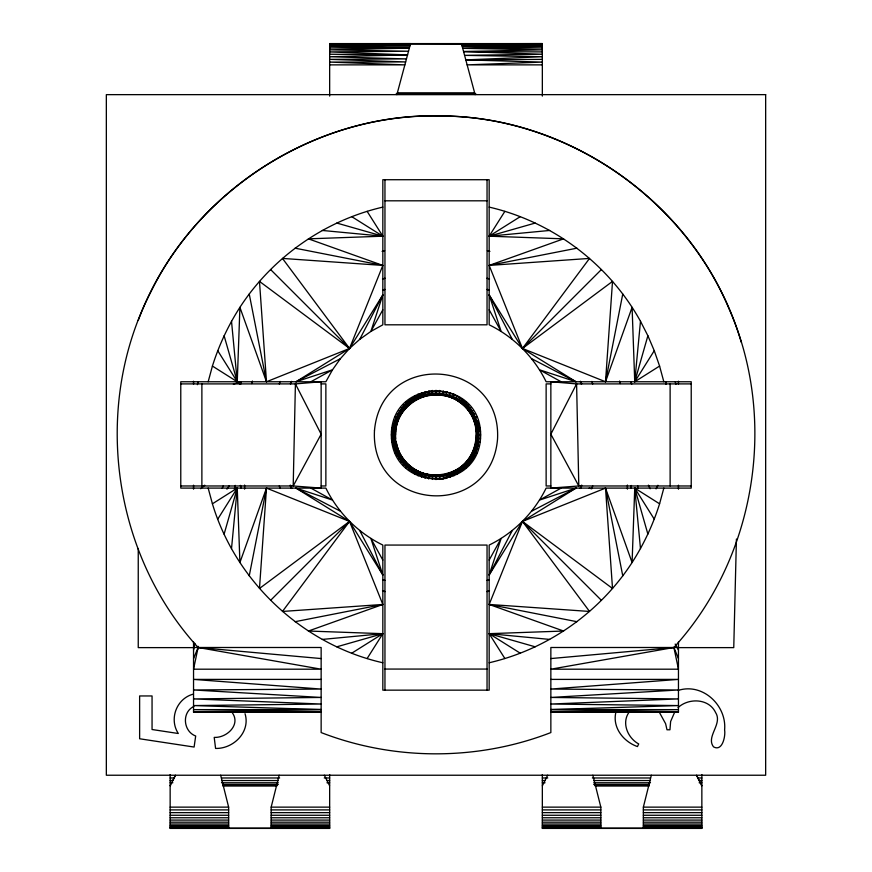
<?xml version="1.0" encoding="UTF-8"?>
<svg xmlns="http://www.w3.org/2000/svg" width="872" height="872" viewBox="0 0 872 872"><rect width="100%" height="100%" fill="white"/><g stroke="black" fill="none" stroke-linecap="round" stroke-linejoin="round"><path stroke-width="1.31" d="M736.426 539.038L733.755 647.624L678.569 647.624M382.83 309.8L370.873 331.436L382.83 294.91L349.53 348.462L340.418 358.654L332.494 369.804L325.866 381.762L180.776 381.762L180.776 488.102L325.866 488.102C337.878 512.736 358.196 533.054 382.83 545.065L382.83 690.155L489.17 690.155L489.17 545.065C513.804 533.054 534.122 512.736 546.134 488.102L691.224 488.102L691.224 381.762L546.134 381.762C534.122 357.139 513.804 336.821 489.17 324.809L489.17 179.719L382.83 179.719L382.83 324.809L370.873 331.436L359.722 339.35L349.53 348.462L266.483 381.762L239.909 307.347C228.17 325.594 218.916 345.367 212.419 366.066L237.26 381.762L239.909 307.347C272.402 257.229 324.646 220.594 382.83 207.111M489.17 560.075L501.128 538.438L489.17 574.964L522.47 521.412L605.517 488.102L632.091 562.527C643.83 544.281 653.084 524.497 659.581 503.809L634.74 488.102L632.091 562.527C599.598 612.635 547.354 649.28 489.17 662.764M391.332 434.932C391.419 376.388 480.581 376.388 480.668 434.932C480.581 493.487 391.419 493.487 391.332 434.932L395.594 434.932C395.016 383.974 472.297 380.726 476.395 431.4C481.061 482.107 404.684 492.135 396.062 441.984C388.302 408.151 432.011 380.519 459.173 401.839C487.143 419.345 478.848 467.141 446.464 473.965L446.965 478.238C422.724 482.085 397.163 467.981 393.098 442.496C388.509 419.672 405.415 395.528 428.435 392.04C484.701 382.198 499.765 467.839 443.565 477.834L443.347 478.99L439.793 478.336L439.521 475.196M436 475.349C418.331 475.818 401.207 462.727 396.967 445.396L393.926 446.213L393.752 449.44L397.643 448.11C403.104 464.046 419.029 475.578 436 475.349L436 479.6M474.357 421.765L475.033 424.479L478.074 423.661L478.248 420.435L474.357 421.765C468.896 405.872 452.917 394.155 436 394.526L436 390.275M446.464 473.965C463.73 469.757 476.799 452.721 476.406 434.932L480.668 434.932M432.316 479.447L432.654 475.349M439.346 394.526L439.684 390.427M231.516 548.597L237.26 488.102L212.419 503.809C235.898 582.038 303.151 644.779 382.83 662.764M640.484 321.267L647.885 335.753L654.262 350.708L659.581 366.066L634.74 381.762L640.484 321.267C608.972 264.205 552.685 221.75 489.17 207.111M432.479 394.678L432.316 390.427M439.684 479.447L439.793 478.336M615.948 711.977C612.057 727.335 623.338 741.636 637.454 746.574L638.707 743.947C627.916 738.181 621.365 723.204 628.886 712.468M397.643 448.11L396.204 441.951L393.098 442.496L392.705 445.897L393.926 446.213M475.796 427.923L478.902 427.367L479.295 423.977L478.074 423.661M428.98 395.136L428.435 392.04L425.035 391.637L425.536 395.899C407.05 400.346 393.61 419.574 395.746 438.463L391.484 438.627M428.653 478.99L429.329 474.935M442.671 394.94L443.347 390.885M392.607 438.736L391.942 442.289L393.098 442.496M428.435 392.04L428.653 390.885L432.207 391.539M476.254 431.411L479.393 431.139L480.058 427.585L478.902 427.367M249.239 575.847L266.483 488.102L349.53 521.412L382.83 574.964L370.873 538.438L382.83 560.075M622.761 294.028L605.517 381.762L522.47 348.462L489.17 294.91L501.128 331.436L489.17 309.8M631.437 485.508L630.925 488.102L631.437 485.541M193.54 649.956L194.881 643.383M234.415 489.334L235.222 485.377M240.519 384.378L241.075 381.762L233.369 384.116M321.147 658.567L198.108 647.493L193.54 669.195L321.147 669.195L198.108 647.493C111.714 553.077 92.138 405.436 150.91 291.76C202.969 185.649 317.811 114.81 436 115.911C560.554 114.548 680.858 193.671 728.938 308.579C778.216 419.726 755.828 557.655 673.893 647.493L550.853 669.195L678.46 669.195L673.893 647.493L550.853 658.567M240.509 384.203L241.075 381.762L239.473 383.887M271.17 828.4L271.17 807.134L279.149 775.23M643.362 828.4L643.362 807.134L651.34 775.23M425.035 478.238L426.048 474.248M445.952 395.626L446.965 391.637M251.746 383.549L252.411 381.031M396.88 94.645L410.559 43.6L329.66 43.785L410.407 44.167L329.66 45.224L409.982 45.769L329.66 46.445L409.35 48.113L329.66 49.824L408.51 51.23L329.66 51.917L407.529 54.914L329.66 56.735L406.461 58.904L329.66 59.361L405.654 61.923L329.66 62.097L404.859 64.866L329.66 64.866M208.168 381.762L212.419 366.066M659.581 503.809L663.832 488.102M224.115 534.122L237.26 488.102L239.909 562.527L266.483 488.102L259.485 588.48L349.53 521.412L382.83 604.46L308.405 631.034L382.83 633.682L367.134 658.524M504.866 211.351L489.17 236.192L563.595 238.841L489.17 265.415L522.47 348.462L612.515 281.394L605.517 381.762L632.091 307.347L634.74 381.762L647.885 335.753M279.323 384.029L280.097 381.413M591.903 488.462L592.677 485.846M581.7 485.105L580.262 488.396M197.388 384.683L198.249 382.1M421.503 477.18L422.833 473.289M449.167 396.575L450.497 392.694M291.259 381.762L290.496 383.898L291.455 381.544M310.868 381.762L332.494 369.804L295.979 381.762L349.53 348.462L382.83 265.426L308.405 238.841L382.83 236.192L367.134 211.351M561.132 488.102L539.506 500.07L576.021 488.102L522.47 521.412L489.17 604.449L563.595 631.034L489.17 633.672L504.866 658.524M580.545 488.331L581.504 485.977L580.305 488.342M193.54 658.567L198.108 647.493M138.245 320.406C184.341 195.688 314.738 109.556 447.543 116.118C580.469 119.181 704.303 214.512 741.255 342.227M291.575 381.402L290.496 383.898L291.586 381.522M580.425 488.473L581.504 485.977L580.414 488.353M418.059 475.84L419.705 472.079M452.296 397.796L453.941 394.035M222.218 488.266L223.319 485.813M170.182 785.803L175.468 775.23L173.212 779.732M170.28 785.596L170.64 784.876M542.373 785.803L547.66 775.23M656.049 488.887L657.913 485.279M359.722 339.35L382.83 294.91M489.17 574.964L512.278 530.525M674.841 711.77L670.623 721.515L669.947 729.777L666.993 729.777L665.609 723.684L659.614 712.773M414.745 474.215L416.696 470.608M455.304 399.267L457.255 395.659M217.738 519.167L237.26 488.102M634.74 381.762L654.262 350.708M411.573 472.33L413.819 468.885M458.182 400.989L460.427 397.545M226.938 489.17L229.238 485.813M310.868 488.102L332.494 500.07L295.979 488.102L349.53 521.412L282.463 611.457L382.83 604.46L295.096 621.692M561.132 381.762L539.506 369.804L576.021 381.762L522.47 348.462L589.537 258.417L489.17 265.415L576.904 248.182M408.565 470.182L411.094 466.945M460.907 402.929L463.435 399.692M405.753 467.795L408.532 464.776M463.468 405.099L466.248 402.079M270.571 600.361L349.53 521.412M522.47 348.462L601.429 269.513M403.137 465.19L406.167 462.4M465.833 407.475L468.863 404.684M200.68 488.723L204.757 485.192M400.749 462.367L403.998 459.849M468.002 410.025L471.251 407.507M678.1 707.552C688.782 697.698 709.001 698.363 715.618 712.588C722.943 724.011 705.633 736.644 713.536 746.868C722.539 752.002 725.689 735.696 724.599 729.962C726.91 705.481 702.701 682.634 678.405 690.362M398.613 459.37L402.047 457.113M469.954 412.75L473.387 410.505M549.665 230.459L489.17 236.192L520.235 216.67M351.765 653.193L382.83 633.682L322.335 639.416M193.857 706.44C181.529 712.282 183.196 731.412 195.688 736.012L194.107 747.053L139.629 738.769L139.629 695.954L152.055 695.954L152.055 729.515L178.313 733.505C168.961 719.247 176.318 698.952 192.799 694.254M396.716 456.198L400.335 454.236M471.665 415.639L475.284 413.677M295.979 381.762L340.418 358.654M531.582 511.221L576.021 488.102M395.103 452.873L398.864 451.227M473.136 418.647L476.897 416.99M382.83 290.202L384.955 289.439L383.266 290.038M488.734 579.836L487.045 580.436L489.17 579.673M382.481 279.04L385.086 278.266M486.914 591.608L489.519 590.835M489.17 236.192L535.19 223.058M336.81 646.817L382.83 633.682M382.089 251.354L384.607 250.678M542.34 64.866L467.141 64.866L542.34 62.097L465.801 59.885L542.34 56.735L464.591 55.35L542.34 54.238L463.577 51.557L542.34 49.824L462.705 48.331L542.34 46.445L462.051 45.878L542.34 45.224L461.637 44.33L461.484 43.774L542.34 43.6L542.34 96.094M678.46 641.868L678.46 712.228L550.853 711.868L678.46 711.628L550.853 709.557L678.46 705.579L550.853 704.031L678.46 698.919L550.853 697.447L678.46 689.97L550.853 689.065L678.46 679.397L550.853 679.397M321.147 679.397L193.54 679.397L321.147 689.065L193.54 689.97L321.147 697.447L193.54 698.919L321.147 704.031L193.54 705.579L321.147 709.557L193.54 711.628L321.147 711.857L193.54 712.228L193.54 641.868M572.566 711.988L550.853 712.195L678.46 712.228M465.801 59.885L542.34 59.361M462.705 48.331L542.34 47.993M329.66 44.319L410.407 44.167M542.34 43.6L329.66 43.6L329.66 96.094M329.66 43.785L542.34 44.319M397.37 92.814L474.63 92.814M396.041 94.023L475.959 94.023M384.955 200.811L487.045 200.811M180.776 383.898L295.412 383.898L321.147 381.762L321.147 488.102L293.199 485.977L180.776 485.977M321.147 383.898L325.866 383.898L325.866 485.977L321.147 485.977M550.853 383.898L546.134 383.898L546.134 485.977L550.853 485.977M691.224 383.898L576.588 383.898L550.853 381.762L550.853 488.102L578.801 485.977L691.224 485.977M193.54 647.493L321.147 647.493L321.147 732.567C394.275 760.918 477.725 760.918 550.853 732.567L550.853 647.493L678.46 647.493M193.431 647.624L138.245 647.624L138.245 548.499M384.955 669.064L487.045 669.064M193.54 709.634L321.147 709.557M550.853 709.557L678.46 709.634M193.54 712.228L321.147 712.195L299.434 711.988M170.149 777.977L174.204 777.977M221.51 777.977L279.64 777.977M324.253 777.977L329.66 777.977M542.34 777.977L547.747 777.977M592.361 777.977L650.49 777.977M697.796 777.977L701.851 777.977M170.149 780.549L172.852 780.549M221.51 780.549L278.288 780.549M326.956 780.549L329.66 780.549M542.34 780.549L545.044 780.549M593.712 780.549L650.49 780.549M699.148 780.549L701.851 780.549M170.149 782.751L172.852 782.751M221.51 782.751L278.288 782.751M326.956 782.751L329.66 782.751M542.34 782.751L545.044 782.751M593.712 782.751L650.49 782.751M699.148 782.751L701.851 782.751M222.861 784.44L278.288 784.44M593.712 784.44L649.139 784.44M222.861 785.498L276.936 785.498M595.064 785.498L649.139 785.498M222.861 785.868L276.936 785.868M595.064 785.868L649.139 785.868M170.149 807.134L228.638 807.134L228.638 828.4M271.17 807.134L329.66 807.134M542.34 807.134L600.83 807.134L600.83 828.4M643.362 807.134L701.851 807.134M170.149 809.903L228.638 809.903M271.17 809.903L329.66 809.903M542.34 809.903L600.83 809.903M643.362 809.903L701.851 809.903M170.149 812.639L228.638 812.639M271.17 812.639L329.66 812.639M542.34 812.639L600.83 812.639M643.362 812.639L701.851 812.639M170.149 815.266L228.638 815.266M271.17 815.266L329.66 815.266M542.34 815.266L600.83 815.266M643.362 815.266L701.851 815.266M170.149 817.762L228.638 817.762M271.17 817.762L329.66 817.762M542.34 817.762L600.83 817.762M643.362 817.762L701.851 817.762M170.149 820.083L228.638 820.083M271.17 820.083L329.66 820.083M542.34 820.083L600.83 820.083M643.362 820.083L701.851 820.083M170.149 822.176L228.638 822.176M271.17 822.176L329.66 822.176M542.34 822.176L600.83 822.176M643.362 822.176L701.851 822.176M170.149 824.007L228.638 824.007M271.17 824.007L329.66 824.007M542.34 824.007L600.83 824.007M643.362 824.007L701.851 824.007M170.149 825.555L228.638 825.555M271.17 825.555L329.66 825.555M542.34 825.555L600.83 825.555M643.362 825.555L701.851 825.555M170.149 826.776L228.638 826.776M271.17 826.776L329.66 826.776M542.34 826.776L600.83 826.776M643.362 826.776L701.851 826.776M170.149 827.681L228.638 827.681M271.17 827.681L329.66 827.681M542.34 827.681L600.83 827.681M643.362 827.681L701.851 827.681M170.149 828.215L329.66 828.215M542.34 828.215L701.851 828.215M329.66 47.993L409.35 48.113M463.577 51.557L542.34 51.917M329.66 54.238L407.529 54.914M424.729 392.858L421.503 392.694L422.833 396.575M447.271 477.017L450.497 477.18L449.167 473.289M391.484 431.248L395.583 431.586M476.417 438.289L480.516 438.627M322.335 230.459L382.83 236.192L351.765 216.67M520.235 653.193L489.17 633.672L549.665 639.416M479.393 431.139L480.516 431.248M391.942 427.585L395.997 428.261M476.003 441.613L480.058 442.289M295.096 248.182L382.83 265.426L282.463 258.417L349.53 348.462L259.485 281.394L266.483 381.762L249.239 294.028M576.904 621.692L489.17 604.449L589.537 611.457L522.47 521.412L612.515 588.48L605.517 488.102L622.761 575.847M392.705 423.977L396.684 424.98M475.316 444.894L479.295 445.897M589.156 488.102L591.707 488.789M487.394 250.678L489.911 251.354M336.81 223.058L382.83 236.192M489.17 633.672L535.19 646.817M486.914 278.266L489.519 279.04M382.481 590.835L385.086 591.608M393.752 420.435L397.643 421.765M474.357 448.11L478.248 449.44M487.753 289.689L487.045 289.439L488.734 290.038M384.247 580.185L383.266 579.836L384.955 580.436L382.83 579.673M488.462 289.94L489.17 290.202M395.103 416.99L398.864 418.647M473.136 451.227L476.897 452.873M531.582 358.654L576.021 381.762M295.979 488.102L340.418 511.221M396.716 413.677L400.335 415.639M471.665 454.236L475.284 456.198M398.613 410.505L402.047 412.75M469.954 457.113L473.387 459.37M400.749 407.507L403.998 410.025M468.002 459.849L471.251 462.367M403.137 404.684L406.167 407.475M465.833 462.4L468.863 465.19M270.571 269.513L349.53 348.462M522.47 521.412L601.429 600.361M405.753 402.079L408.532 405.099M463.468 464.776L466.248 467.795M408.565 399.692L411.094 402.929M460.907 466.945L463.435 470.182M411.573 397.545L413.819 400.989M458.182 468.885L460.427 472.33M640.484 548.597L634.74 488.102L654.262 519.167M217.738 350.708L237.26 381.762L231.516 321.267M675.168 644.07L678.46 649.956M232.355 712.816C240.955 724.894 226.578 738.104 214.207 737.385L215.58 748.438C233.5 748.906 250.689 731.957 245.032 713.678M414.745 395.659L416.696 399.267M455.304 470.608L457.255 474.215M489.17 294.91L512.278 339.35M359.722 530.525L382.83 574.964M580.741 381.762L581.504 383.898L580.262 381.478L581.504 383.898L580.894 382.198M290.3 485.105L291.738 488.396M291.259 488.102L290.496 485.977L291.695 488.342M699.889 781.933L700.717 783.601M701.35 784.855L701.851 785.868L696.532 775.23L699.355 780.865M324.34 775.23L329.54 785.618M648.419 485.126L650.109 488.789M580.414 381.522L581.504 383.898L580.545 381.544M291.455 488.331L290.496 485.977L291.586 488.353M418.059 394.035L419.705 397.796M452.296 472.079L453.941 475.84M580.425 381.402L581.504 383.898M290.496 485.977L291.575 488.473M673.893 647.493L678.46 658.567M591.903 381.413L592.677 384.029M279.323 485.846L280.097 488.462M630.925 381.762L631.677 384.312M634.74 488.102L647.885 534.122M224.115 335.753L237.26 381.762M659.581 366.066L663.832 381.762M208.168 488.102L212.419 503.809M619.589 381.031L620.254 383.549M461.441 43.6L475.12 94.645M592.851 775.23L600.83 807.134M220.66 775.23L228.638 807.134M675.255 381.773L675.844 384.41M443.02 474.728L443.565 477.834M637.628 485.715L637.737 488.342M701.851 774.554L701.851 828.4L542.34 828.4L542.34 774.554M678.46 381.217L678.46 384.16M678.46 485.192L678.46 489.192M670.121 383.898L670.121 485.977M665.946 381.587L665.946 384.301M627.415 485.061L627.415 489.127M487.045 179.719L487.045 324.809L384.955 324.809L384.955 179.719M487.045 690.155L487.045 545.065L384.955 545.065L384.955 690.155M329.66 774.554L329.66 828.4L170.149 828.4L170.149 774.554M244.585 485.061L244.585 489.127M201.879 383.898L201.879 485.977M198.108 646.294L198.108 648.964M193.54 381.217L193.54 384.16M193.54 485.192L193.54 489.192M295.412 383.898L293.199 485.977L321.147 434.191L295.412 383.898M374.47 430.724C370.219 511.81 490.707 520.05 497.531 439.15C501.782 358.065 381.293 349.825 374.47 430.724M393.61 431.422C389.076 486.979 473.714 494.01 478.39 438.453C482.925 382.895 398.286 375.854 393.61 431.422M394.482 431.498C390.046 485.9 472.94 492.789 477.518 438.376C481.954 383.974 399.06 377.086 394.482 431.498M395.158 431.553C390.798 485.072 472.341 491.852 476.842 438.322C481.202 384.803 399.659 378.023 395.158 431.553M576.588 383.898L550.853 434.191L578.801 485.977L576.588 383.898M765.66 94.645L106.34 94.645L106.34 775.23L765.66 775.23L765.66 94.645M241.075 488.102L240.454 485.453L241.075 488.102"/></g></svg>
